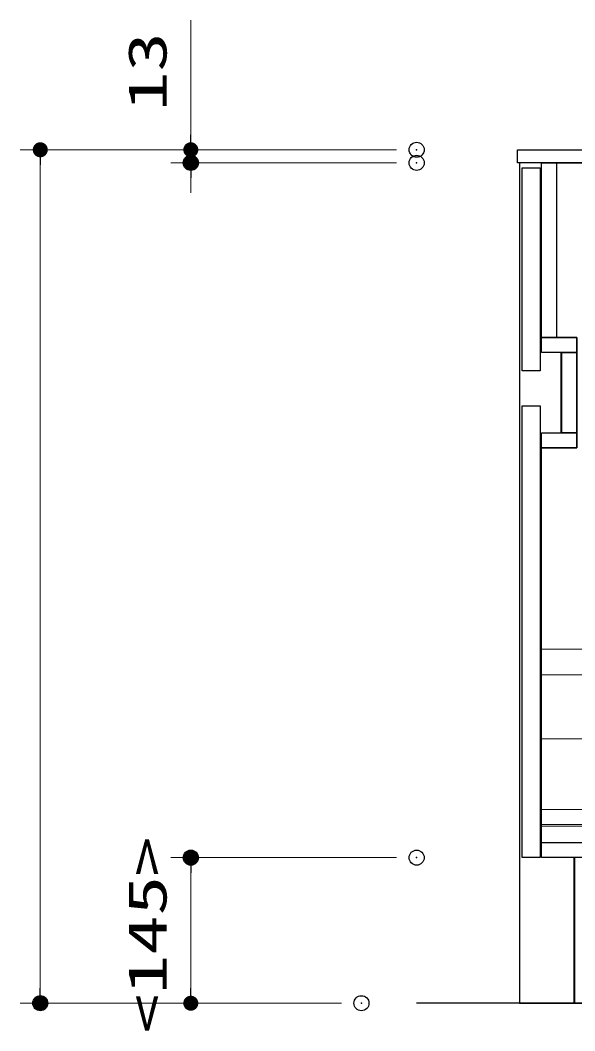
# Model space of a CAD drawing. Units: millimetres, scale not verified. Extents: x -9797 to 9797, y -4555 to 4555.
# Drawn here: x -4543 to -3990, y -1888 to -882 of the extents above; entities that cross this region are included whole.
import ezdxf
from ezdxf.enums import TextEntityAlignment as Align

# ---------------------------------------------------------------- set-up
doc = ezdxf.new("R2010")
doc.units = ezdxf.units.MM
doc.header["$LTSCALE"] = 30
doc.header["$PDMODE"] = 32
doc.header["$PDSIZE"] = 15
for name, color, linetype, lineweight in [('0-0_0', 7, 'Continuous', 25), ('0-1_KABE', 4, 'Continuous', 25), ('0-2_寸法ﾚｲﾔｰ', 30, 'Continuous', 13), ('0-3_DEFPOINTS', 7, 'Continuous', 25), ('0-4_細線ﾚｲﾔｰ', 91, 'Continuous', 9), ('0-5_1', 7, 'Continuous', 25)]:
    doc.layers.add(name, color=color, linetype=linetype, lineweight=lineweight)
doc.styles.add('ＭＳ ゴシック', font='')
doc.styles.get('ＭＳ ゴシック').set_extended_font_data('MS Gothic')

# ---------------------------------------------------------------- blocks, each defined once
blk = doc.blocks.new('_DOT')
at = {"layer": '0-0_0', "color": 30}
blk.add_line((-15, 0), (-30, 0), dxfattribs=at)
for points in [[(0, 0), (-15, 0), (-14.88, 1.88)], [(0, 0), (-14.88, -1.88), (-15, 0)], [(0, 0), (-14.88, 1.88), (-14.53, 3.73)], [(0, 0), (-14.53, -3.73), (-14.88, -1.88)], [(0, 0), (-14.53, 3.73), (-13.95, 5.52)], [(0, 0), (-13.95, -5.52), (-14.53, -3.73)], [(0, 0), (-13.95, 5.52), (-13.14, 7.23)], [(0, 0), (-13.14, -7.23), (-13.95, -5.52)], [(0, 0), (-13.14, 7.23), (-12.14, 8.82)], [(0, 0), (-12.14, -8.82), (-13.14, -7.23)], [(0, 0), (-12.14, 8.82), (-10.93, 10.27)], [(0, 0), (-10.93, -10.27), (-12.14, -8.82)], [(0, 0), (-10.93, 10.27), (-9.56, 11.56)], [(0, 0), (-9.56, -11.56), (-10.93, -10.27)], [(0, 0), (-9.56, 11.56), (-8.04, 12.66)], [(0, 0), (-8.04, -12.66), (-9.56, -11.56)], [(0, 0), (-8.04, 12.66), (-6.39, 13.57)], [(0, 0), (-6.39, -13.57), (-8.04, -12.66)], [(0, 0), (-6.39, 13.57), (-4.64, 14.27)], [(0, 0), (-4.64, -14.27), (-6.39, -13.57)], [(0, 0), (-4.64, 14.27), (-2.81, 14.73)], [(0, 0), (-2.81, -14.73), (-4.64, -14.27)], [(0, 0), (-2.81, 14.73), (-0.94, 14.97)], [(0, 0), (-0.94, -14.97), (-2.81, -14.73)], [(0, 0), (-0.94, 14.97), (0.94, 14.97)], [(0, 0), (0.94, -14.97), (-0.94, -14.97)], [(0, 0), (0.94, 14.97), (2.81, 14.73)], [(0, 0), (2.81, 14.73), (4.64, 14.27)], [(0, 0), (4.64, 14.27), (6.39, 13.57)], [(0, 0), (6.39, 13.57), (8.04, 12.66)], [(0, 0), (8.04, 12.66), (9.56, 11.56)], [(0, 0), (9.56, 11.56), (10.93, 10.27)], [(0, 0), (10.93, 10.27), (12.14, 8.82)], [(0, 0), (12.14, 8.82), (13.14, 7.23)], [(0, 0), (13.14, 7.23), (13.95, 5.52)], [(0, 0), (13.95, 5.52), (14.53, 3.73)], [(0, 0), (14.53, 3.73), (14.88, 1.88)], [(0, 0), (14.88, 1.88), (15, 0)], [(0, 0), (2.81, -14.73), (0.94, -14.97)], [(0, 0), (4.64, -14.27), (2.81, -14.73)], [(0, 0), (6.39, -13.57), (4.64, -14.27)], [(0, 0), (8.04, -12.66), (6.39, -13.57)], [(0, 0), (9.56, -11.56), (8.04, -12.66)], [(0, 0), (10.93, -10.27), (9.56, -11.56)], [(0, 0), (12.14, -8.82), (10.93, -10.27)], [(0, 0), (13.14, -7.23), (12.14, -8.82)], [(0, 0), (13.95, -5.52), (13.14, -7.23)], [(0, 0), (14.53, -3.73), (13.95, -5.52)], [(0, 0), (14.88, -1.88), (14.53, -3.73)], [(0, 0), (15, 0), (14.88, -1.88)]]:
    blk.add_solid(points, dxfattribs=at)
blk = doc.blocks.new('A$C66026BD6')
at = {"layer": '0-4_細線ﾚｲﾔｰ', "lineweight": 5}
for points in [[(0, 5460), (2280, 5460), (2280, 6225), (0, 6225)], [(12810, 990), (13260, 990), (13260, 6000), (12810, 6000)], [(0, 990), (12810, 990), (12810, 1440), (0, 1440)]]:
    blk.add_lwpolyline(points, close=True, dxfattribs=at)
for points in [[(13260, 5497.5), (13311, 5497.5), (13311, 6187.5), (2280, 6187.5), (2280, 5497.5), (12810, 5497.5)], [(12810, 3552), (0, 3552), (0, 945), (13200, 945), (13200, 990)], [(13260, 1539), (13500, 1539), (13500, 2391), (13260, 2391)]]:
    blk.add_lwpolyline(points, dxfattribs=at)
blk = doc.blocks.new('A$C6603605A')
at = {"layer": '0-0_0'}
for points in [[(-450, 25110), (-450, 0), (-17430, 0), (-17430, 4350), (-18780, 4350), (-18780, 16590), (-17730, 16590), (-17730, 19890), (-18780, 19890), (-18780, 25110)], [(-18780, 25110), (-18330, 25110), (-18330, 19890), (-18780, 19890)], [(-900, 25110), (-825, 25110), (-825, 0), (-900, 0)], [(-465, 25110), (-825, 25110), (-825, 22110), (-465, 22110)], [(-450, 25110), (0, 25110), (0, 22110), (-450, 22110)], [(-19365, 24960), (-18825, 24960), (-18825, 18900), (-19365, 18900)], [(-18780, 19890), (-17730, 19890), (-17730, 19440), (-18780, 19440)], [(-18198, 19440), (-18180, 19440), (-18180, 17040), (-18198, 17040)], [(-18180, 19440), (-17730, 19440), (-17730, 17040), (-18180, 17040)], [(-19365, 17850), (-18825, 17850), (-18825, 4350), (-19365, 4350)], [(-18780, 17040), (-17730, 17040), (-17730, 16590), (-18780, 16590)], [(-465, 7500), (-825, 7500), (-825, 0), (-465, 0)], [(-450, 7500), (0, 7500), (0, 4500), (-450, 4500)], [(-5250, 4875), (-10350, 4875), (-10350, 4800), (-5250, 4800)], [(-900, 4875), (-5250, 4875), (-5250, 4800), (-900, 4800)], [(-18780, 4800), (-9900, 4800), (-9900, 4350), (-18780, 4350)], [(-6300, 4800), (-4800, 4800), (-4800, 4350), (-6300, 4350)], [(-1500, 4800), (-900, 4800), (-900, 4350), (-1500, 4350)]]:
    blk.add_lwpolyline(points, close=True, dxfattribs=at)
at = {"layer": '0-5_1'}
blk.add_lwpolyline([(-17790, 4350), (-17814, 4350), (-17814, 0), (-17790, 0)], close=True, dxfattribs=at)
blk.add_blockref('A$C66026BD6', (-18825, 4350), dxfattribs=at)

msp = doc.modelspace()

# ---------------------------------------------------------------- linework, layer by layer
at = {"layer": '0-0_0'}
msp.add_lwpolyline([(-3397.23, -1023.93), (-4047.23, -1023.93), (-4047.23, -1010.93), (-3397.23, -1010.93)], dxfattribs=at)
msp.add_lwpolyline([(-4045.23, -1860.93), (-3397.23, -1860.93), (-3397.23, -1023.93), (-4045.23, -1023.93)], close=True, dxfattribs=at)
at = {"layer": '0-1_KABE'}
msp.add_line((-3397.23, -1860.93), (-4147.73, -1860.93), dxfattribs=at)
at = {"layer": '0-2_寸法ﾚｲﾔｰ'}
for p, q in [((-4372.73, -1010.93), (-4372.73, -881.88)), ((-4372.73, -995.93), (-4372.73, -980.93)), ((-4167.73, -1010.93), (-4542.73, -1010.93)), ((-4167.73, -1010.93), (-4392.73, -1010.93)), ((-4372.73, -1010.93), (-4372.73, -1023.93)), ((-4522.73, -1025.93), (-4522.73, -1845.93)), ((-4167.73, -1023.93), (-4392.73, -1023.93)), ((-4372.73, -1038.93), (-4372.73, -1053.93)), ((-4167.73, -1715.93), (-4392.73, -1715.93)), ((-4372.73, -1845.93), (-4372.73, -1730.93)), ((-4222.73, -1860.93), (-4542.73, -1860.93)), ((-4222.73, -1860.93), (-4392.73, -1860.93))]:
    msp.add_line(p, q, dxfattribs=at)
at = {"layer": '0-3_DEFPOINTS'}
for p in [(-4147.73, -1010.93), (-4372.73, -1023.93), (-4147.73, -1023.93), (-4372.73, -1715.93), (-4147.73, -1715.93), (-4522.73, -1860.93), (-4202.73, -1860.93)]:
    msp.add_point(p, dxfattribs=at)

# ---------------------------------------------------------------- block references
at = {"layer": '0-2_寸法ﾚｲﾔｰ', "xscale": 0.5, "yscale": 0.5}
for p, rotation in [((-4372.73, -1010.93), 270), ((-4522.73, -1010.93), 90), ((-4372.73, -1023.93), 90), ((-4372.73, -1715.93), 90), ((-4522.73, -1860.93), 270), ((-4372.73, -1860.93), 270)]:
    msp.add_blockref('_DOT', p, dxfattribs=dict(at, rotation=rotation))
at = {"layer": '0-5_1', "xscale": 0.03333333, "yscale": 0.03333333}
msp.add_blockref('A$C6603605A', (-3397.23, -1860.93), dxfattribs=at)

# ---------------------------------------------------------------- texts
at = {"layer": '0-2_寸法ﾚｲﾔｰ', "style": 'ＭＳ ゴシック', "width": 1.5}
for s, p in [('13', (-4385.33, -972.36)), ('<145>', (-4385.33, -1891.28))]:
    msp.add_text(s, height=38.49, rotation=90, dxfattribs=at).set_placement(p, align=Align.BOTTOM_LEFT)

doc.saveas('drawing.dxf')
